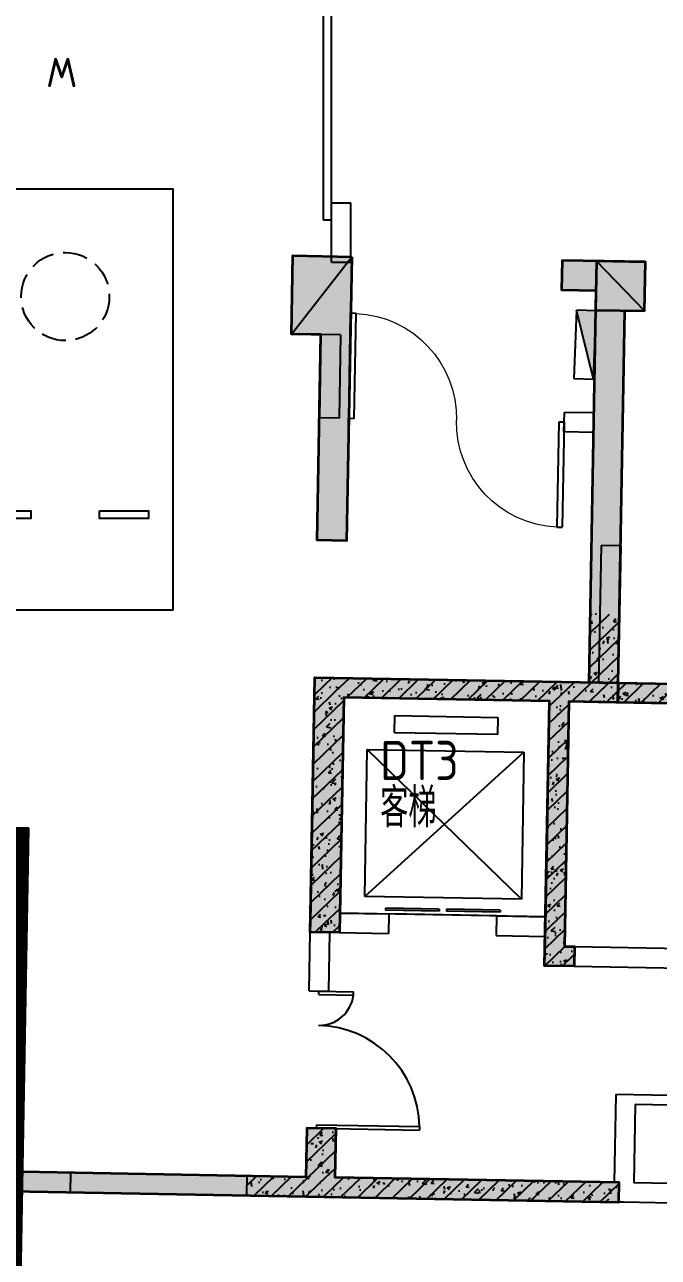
# Model space of a CAD drawing. Extents: x 512858 to 514372, y -232486 to -231710.
# Drawn here: x 512907.68 to 512914.15, y -232226.67 to -232214.09 of the extents above; entities that cross this region are included whole.
import ezdxf
from ezdxf.enums import TextEntityAlignment as Align

# ---------------------------------------------------------------- set-up
doc = ezdxf.new("R2010")
doc.units = 0
doc.header["$LTSCALE"] = 1000
for name, pattern in [('B1F_车位$0$__DASH', [0.35, 0.25, -0.1]), ('B1F_车位$0$DASH', [0.35, 0.25, -0.1]), ('DASH', [0.35, 0.25, -0.1])]:
    doc.linetypes.add(name, pattern=pattern)
doc.layers.get('0').update_dxf_attribs({"color": 252})
for name, color, linetype in [('1#HXT-B2$0$A-DOOR', 252, 'Continuous'), ('1#HXT-B2$0$A-FIRE-DOOR', 252, 'Continuous'), ('1#HXT-B2$0$A-PATT-COLU', 252, 'Continuous'), ('1#HXT-B2$0$A-STAIR', 252, 'Continuous'), ('1#HXT-B2$0$A-STR-CONC-B', 252, 'Continuous'), ('1#HXT-B2$0$A-WALL-S', 252, 'Continuous'), ('_0', 252, 'Continuous'), ('A-ANNO-HATC-PATT', 252, 'Continuous'), ('A-COLU-CONC', 252, 'Continuous'), ('A-DOOR-FIRE', 252, 'Continuous'), ('A-WALL-BLOK', 252, 'Continuous'), ('AA-WALL', 252, 'Continuous'), ('B1F_车位$0$A-PARK-W', 252, 'Continuous'), ('B1F_车位$0$AD-微型车位', 252, 'B1F_车位$0$DASH'), ('建-房间名称', 252, 'Continuous'), ('风井', 252, 'Continuous')]:
    doc.layers.add(name, color=color, linetype=linetype)
for name, color, linetype, lineweight in [('P-FIRE-FH', 252, 'Continuous', 25), ('s-colu-cons', 252, 'Continuous', 35), ('S-COLU-HATC', 252, 'Continuous', 25), ('S-WALL', 252, 'Continuous', 35), ('S-WALL-HATC', 252, 'Continuous', 25)]:
    doc.layers.add(name, color=color, linetype=linetype, lineweight=lineweight)
doc.styles.add('B1F_车位$0$CADReader_TextStyle', font='tssdeng.shx', dxfattribs={"height": 0.2, "bigfont": 'gbcbig.shx'})
doc.styles.add('邻里中心-雨水$0$STANDARD', font='GBENOR', dxfattribs={"bigfont": 'GBCBIG'})
pattern_1 = [(45, (0, 0), (-88.38834764831844, 88.38834764831844), []), (50, (0, 0), (358.6300913003767, -31.37606749129755), [37.5, -412.5]), (355, (0, 0), (-69.3756668065, 376.0960668500059), [30, -330]), (100.4514, (29.88584, -2.61467), (289.2546908570108, 344.7197710304768), [31.870095, -350.571056]), (46.1842, (0, 100), (533.6205243128222, -82.75950716450905), [56.25, -618.75]), (96.63560000000001, (44.4683725, 93.1033465), (467.3313527743517, 487.0589354502209), [47.805144, -525.8565]), (351.1842, (0, 100), (467.3309725668136, 487.0593004626623), [45, -495]), (21, (50, 75), (298.4535260592309, -201.3094453326694), [37.5, -412.5]), (325.9999999999999, (50, 75), (121.6576659607912, 362.5750225234264), [30, -330]), (71.4514, (74.8711165, 58.224197), (420.111314290745, 161.2652483549762), [31.870095, -350.571056]), (37.5, (0, 0), (6.079927658645312, 166.4469269156558), [0, -326, 0, -335, 0, -331.25]), (7.5, (0, 0), (131.5347687210743, 197.2058559411801), [0, -191, 0, -318.5, 0, -126.25]), (-32.5, (-111.5, 0), (266.9112180862045, -11.27743586718988), [0, -125, 0, -390, 0, -517.5]), (-42.50000000000001, (-161.5, 0), (291.5930846711931, 50.05249116615887), [0, -162.5, 0, -259, 0, -367.5])]

# ---------------------------------------------------------------- blocks, each defined once
blk = doc.blocks.new('A$C1A826BC4')
at = {"layer": 'S-WALL-HATC', "linetype": 'ByBlock'}
h = blk.add_hatch(dxfattribs=at)
h.set_pattern_fill('_U', color=256, scale=10, pattern_type=0)
h.set_pattern_definition([(0, (-538417.3459273987, -190730.0749926505), (1e-16, 10), [])])
h.paths.add_polyline_path([(24800.00487646752, -1700.011791872617), (24800.00174963975, -1390.011791883589), (23250.00640824402, -1390.03713774294), (23250.09287649544, -9699.724699086595), (20000.10071782616, -9699.758517587004), (20000.10071782593, -6199.758517392445), (15699.98758331465, -6199.758517392474), (15700.06950030988, -6699.746202414652), (9099.312148992207, -6699.888233570004), (9099.312148991972, -9699.871939888719), (2900.037094891421, -9699.871939888775), (2900.085113763111, -6699.845646244794), (2600.046656506951, -6700.020034563349), (2600.068311952171, -9999.939577398356), (9399.312148992207, -9999.939577398443), (9400.072622366482, -6999.811758462311), (16000.07262201072, -6999.743080739514), (16000.06741974631, -6499.800140616746), (19600.00940395764, -6499.800142500171), (19600.10383955832, -9999.762679847976), (23650.09321352385, -9999.723504708236), (23650.01293142955, -1700.030596789817)])
h.paths.add_polyline_path([(28053.59982448129, -6499.672312431532), (28049.99147232168, -1389.958647348103), (26099.99529176811, -1389.990534107725), (26099.99529176776, -1699.990534147946), (27750.20325348759, -1699.963549590117), (27753.60022322985, -6499.677177672158)])
h.paths.add_polyline_path([(29550.00892210228, -6499.648044431553), (34150.05661496707, -6499.573443202826), (34150.05351616174, -6199.635246307676), (29550.00602053932, -6199.679742104548)])
h.paths.add_polyline_path([(-7999.973161669215, -2600.009653148009), (-7599.956445822259, -2600.009653147979), (-7599.94424115622, -1390.014462482475), (-9099.98571876681, -1390.025032227713), (-9100.02369841095, 3999.985774115747), (-9000.041838908568, 3999.938448828674), (-9000.002375454991, 4499.985774115747), (-9500.047042232589, 4499.980570792775), (-11024.42276301072, 4499.980570792775), (-11019.0430007804, 4199.885100074928), (-9500.043919533957, 4199.885100074928), (-9499.98252631037, -1700.06548664454), (-7999.982526395703, -1700.049878070044)])
h.paths.add_polyline_path([(-7599.971575633623, -4100.00965314798), (-7999.957553094137, -4100.00965314801), (-7999.896159464144, -10000.00015043133), (-3699.988522815052, -10000.00015043127), (-3699.927658777102, -5200.043891266163), (2600.036813039565, -5200.04389126625), (2600.038771849941, -5498.533088433906), (2900.104344944353, -5498.358684355015), (2900.113921938115, -4900.026571270806), (-3999.853670409764, -4900.0983703768), (-4000.053234862629, -9700.00017773686), (-7499.993458389887, -9700.000177736772), (-7501.719821469625, -9500.060376125271), (-7600.026042859186, -9500.000150431413)])
h = blk.add_hatch(color=256, dxfattribs=at)
h.dxf.hatch_style = 1
edge = h.paths.add_edge_path()
edge.add_line((-500.023742272635, 4499.989590971353), (-500.023742272635, 4499.999823057413))
edge.add_line((41049.99502414267, -2699.998694709648), (41049.99502414267, -2699.998885000037))
h.paths.add_polyline_path([(27749.96263950691, -5100.065193449031), (34149.98966924578, -5099.986356164853), (34149.99646506692, -4899.98635636596), (31249.99646707287, -4900.028677491442), (31249.99768022832, -4399.996621151222), (30949.99768022797, -4399.996621151135), (30949.99681364128, -4900.05044931767), (28049.96263950656, -4899.970984425599), (28049.96263950656, -1700.075359644514), (27749.96263950691, -1700.075359644601)])
h = blk.add_hatch(color=256, dxfattribs=at)
h.dxf.hatch_style = 1
h.paths.add_polyline_path([(31249.97015318193, 4499.989590971265), (31249.97015318193, 1600.044441057398), (30949.97015318193, 1600.044441057456), (30949.97015318193, 3699.989591005811), (30849.970153225, 3699.98959101722), (30649.97015322535, 3699.98959101722), (30649.970153225, 4499.989590971265)], flags=17)
h = blk.add_hatch(color=256, dxfattribs=at)
h.dxf.hatch_style = 1
h.paths.add_polyline_path([(34250.02198682342, 4499.999823057413), (33400.02198682342, 4499.999823057326), (33400.02198682307, 4199.999823057355), (33750.02198682307, 4199.999823057355), (33750.02198682342, 200.0000000000873), (34050.02198682307, 200.0000000000291), (34050.02198682342, 3999.999823057326), (34250.02198682307, 3999.999823057413)])
h = blk.add_hatch(color=256, dxfattribs=at)
h.dxf.hatch_style = 1
h.paths.add_polyline_path([(35399.99498600001, 200.0014608728816), (35399.99498600001, 1000.000742807199), (35699.99498600001, 1000.000742807169), (35699.99498600001, 200.0014270814136), (36249.99375831138, 200.001334155415), (36249.99375831138, 0.0013341553567443), (34049.99445977727, 0.0015833667421248), (34049.99445977692, 200.0015833666839)])
h = blk.add_hatch(color=256, dxfattribs=at)
h.dxf.hatch_style = 1
h.paths.add_polyline_path([(33649.98980214295, -2699.998885000095), (33649.98980214272, -2499.998885000066), (33549.99771314302, -2499.998885000095), (33549.99771314302, 0), (34049.99445977692, 2.91038e-11), (34049.99445977727, 200.0000000000873), (30949.99771314266, 200.0000000000291), (30949.99771314301, -2400.014043999981), (31249.99771314266, -2400.01404400004), (31249.99771314266, 2.91038e-11), (33349.99771314266, 2.91038e-11), (33349.99771314266, -2699.998885000095)])
at = {"layer": 'S-WALL-HATC'}
h = blk.add_hatch(color=256, dxfattribs=at)
h.dxf.hatch_style = 1
h.paths.add_polyline_path([(26099.99529176787, -1700.010576396831), (26099.99256838055, -1390.008391255978), (28049.99381568877, -1389.98872248843), (28049.98929944087, -1700.012726714631)])
at = {"layer": 'S-WALL', "linetype": 'ByBlock', "lineweight": 35}
for points in [[(31249.97015318193, 4499.989590971265), (31249.97015318193, 1600.044441057398), (30949.97015318193, 1600.044441057456), (30949.97015318193, 3699.989591005811), (30849.970153225, 3699.98959101722), (30649.97015322535, 3699.98959101722), (30649.970153225, 4499.989590971265), (30649.970153225, 4499.989590971265), (30649.970153225, 4499.989590971265), (31249.97015318193, 4499.989590971265)], [(34250.02198682342, 4499.999823057413), (33400.02198682342, 4499.999823057326), (33400.02198682307, 4199.999823057355), (33750.02198682307, 4199.999823057355), (33750.02198682342, 200.0000000000873), (34050.02198682307, 200.0000000000291), (34050.02198682342, 3999.999823057326), (34250.02198682307, 3999.999823057413), (34250.02198682342, 4499.999823057413)]]:
    blk.add_lwpolyline(points, dxfattribs=at)
at = {"layer": 'S-WALL', "linetype": 'ByBlock'}
blk.add_lwpolyline([(35399.99498600001, 200.0014608728816), (35399.99498600001, 1000.000742807199), (35699.99498600001, 1000.000742807169), (35699.99498600001, 200.0014270814136), (36249.99375831138, 200.001334155415), (36249.99375831138, 0.0013341553567443), (34049.99445977727, 0.0015833667421248), (34049.99445977692, 200.0015833666839), (34049.99445977692, 200.0015833666839), (34049.99445977692, 200.0015833666839)], close=True, dxfattribs=at)
at = {"layer": 'S-WALL', "linetype": 'ByBlock', "lineweight": 35}
for points in [[(34049.99445977727, 200.0000000000873), (34049.99445977692, 2.91038e-11), (33549.99771314302, 0), (33549.99771314302, -2499.998885000095), (33649.98980214272, -2499.998885000037), (33649.98980214295, -2699.998885000125), (33349.99771314266, -2699.998885000095), (33349.99771314266, 2.91038e-11), (31249.99771314266, 2.91038e-11), (31249.99771314266, -2400.01404400004), (30949.99771314301, -2400.014043999981), (30949.99771314266, 200.0000000000291)], [(26099.99529176787, -1700.010576396831), (26099.99256838055, -1390.008391255978), (28049.99381568877, -1389.98872248843), (28049.98929944087, -1700.012726714631)], [(27749.96263950691, -5100.065193449031), (34149.98797029048, -5099.986356185662), (34149.99646506692, -4899.98635636596), (31249.99646707287, -4900.028677491442), (31249.99768022832, -4399.996621151222), (30949.99768022797, -4399.996621151135), (30949.99681364128, -4900.05044931767), (28049.96263950656, -4899.970984425599), (28049.96263950656, -1700.075359644514), (27749.96263950691, -1700.075359644601)]]:
    blk.add_lwpolyline(points, close=True, dxfattribs=at)
at = {"layer": 'S-WALL', "color": 5, "linetype": 'ByBlock'}
blk.add_lwpolyline([(28051.74957473553, -6200.01954969365), (27749.96265610924, -6200.023851415783), (27749.9952392492, -1700.075359644601), (26099.99529176776, -1699.990534147917), (26099.99529176811, -1389.990534107725), (28049.99381524825, -1390.018940540962)], close=True, dxfattribs=at)
blk = doc.blocks.new('1#HXT-B2$0$$DorLib2D$00000127')
at = {"color": 0}
for points in [[(-0.5333333333328483, 0.7948983154366971), (-0.5333333333328483, 0.690405644187237)], [(-0.0333333333328483, 0.7948983154366971), (-0.5333333333328483, 0.7948983154366971)], [(-0.0333333333328483, 0.690405644187237), (-0.5333333333328483, 0.690405644187237)], [(-0.0333333333328483, 0.7948983154366971), (-0.0333333333328483, 0.690405644187237)], [(0.5333333333328483, 0.7948983154366971), (0.0333333333328483, 0.7948983154366971)], [(0.0333333333328483, 0.7948983154366971), (0.0333333333328483, 0.690405644187237)], [(0.5333333333328483, 0.690405644187237), (0.0333333333328483, 0.690405644187237)], [(0.5333333333328483, 0.7948983154366971), (0.5333333333328483, 0.690405644187237)], [(0.5, 0.4999999999999858), (-0.5, 0.4999999999999858)]]:
    blk.add_lwpolyline(points, dxfattribs=at)
blk = doc.blocks.new('1#HXT-B2$0$$DorLib2D$00000225')
at = {"color": 0}
for p, q in [((0.4750000000000032, -0.0014478852985498), (0.4750000000000032, 0.7521225008925327)), ((0.4750000000000032, 0.7521225008925327), (0.5000000000000036, 0.7521225008925363)), ((0.5000000000000036, -0.0014478852985498), (0.5000000000000036, 0.7521225008925363)), ((-0.4999999999999982, -3.6e-15), (-0.5, 0.252035990386009)), ((-0.4750000000000014, 0.252035990386009), (-0.5, 0.252035990386009)), ((-0.4749999999999996, -3.6e-15), (-0.4750000000000014, 0.252035990386009)), ((-0.4749999999999996, -3.6e-15), (-0.4999999999999947, -3.6e-15)), ((0.4750000000000032, -0.0014478852985498), (0.4999999999999929, -0.0014478852985498))]:
    blk.add_line(p, q, dxfattribs=at)
for centre, radius, start, end in [((0.5046168020419071, -0.0019208093578129), 0.7546247204382253, 92.24926861260724, 179.7237749158362), ((-0.5007908120542499, 0.0025725639174823), 0.2507930763238999, 359.7898704778746, 84.09743784757413)]:
    blk.add_arc(centre, radius, start, end, dxfattribs=at)
blk = doc.blocks.new('1#HXT-B2')
at = {"layer": '1#HXT-B2$0$A-PATT-COLU'}
h = blk.add_hatch(dxfattribs=at)
h.set_pattern_fill('钢筋混凝土', color=256, scale=50, style=0)
h.set_pattern_definition(pattern_1)
h.paths.add_polyline_path([(-118206.9752885645, -998570.9151488371), (-118506.9752885645, -998570.9151488371), (-118506.9752885645, -999270.913841226), (-118373.6419552311, -999337.5805078926), (-118206.9752885645, -999270.913841226)], flags=17)
h = blk.add_hatch(dxfattribs=at)
h.set_pattern_fill('钢筋混凝土', color=256, scale=50, style=0)
h.set_pattern_definition(pattern_1)
h.paths.add_polyline_path([(-121156.9727387242, -999370.9138412258), (-121006.9727387242, -999470.9138412258), (-118906.9750723604, -999470.9138412256), (-118806.9750723604, -999404.247174559), (-118806.9750723604, -999270.9138412256), (-121306.9727387242, -999270.9138412258)], flags=17)
h = blk.add_hatch(dxfattribs=at)
h.set_pattern_fill('钢筋混凝土', color=256, scale=50, style=0)
h.set_pattern_definition(pattern_1)
h.paths.add_polyline_path([(-121156.9727387242, -999370.9138412258), (-121306.9727387242, -999270.9138412258), (-121306.9727387244, -1001770.913841226), (-121156.9727387244, -1001770.913841226), (-121006.9727387244, -1001770.913841226), (-121006.9727387242, -999470.9138412258)], flags=17)
h = blk.add_hatch(dxfattribs=at)
h.set_pattern_fill('钢筋混凝土', color=256, scale=50, style=0)
h.set_pattern_definition(pattern_1)
h.paths.add_polyline_path([(-118806.9750723604, -999404.247174559), (-118706.9750723604, -999470.9138412258), (-118406.9752885645, -999470.913841226), (-118373.6419552311, -999337.5805078926), (-118506.9752885645, -999270.9138412258), (-118806.9750723603, -999270.9138412256)], flags=17)
h = blk.add_hatch(dxfattribs=at)
h.set_pattern_fill('钢筋混凝土', color=256, scale=50, style=0)
h.set_pattern_definition(pattern_1)
h.paths.add_polyline_path([(-118373.6419552311, -999337.5805078926), (-118406.9752885645, -999470.913841226), (-116656.9783406487, -999470.913841226), (-116690.311673982, -999337.5805078926), (-116856.9783406487, -999270.913841226), (-118206.9752885645, -999270.913841226)], flags=17)
h = blk.add_hatch(dxfattribs=at)
h.set_pattern_fill('钢筋混凝土', color=256, scale=50, style=0)
h.set_pattern_definition(pattern_1)
h.paths.add_polyline_path([(-118806.9750723604, -999404.247174559), (-118906.9750723604, -999470.9138412256), (-118906.9750723602, -1001770.913841226), (-118806.9750723602, -1001770.913841226), (-118706.9750723602, -1001770.913841226), (-118706.9750723604, -999470.9138412256)], flags=17)
h = blk.add_hatch(dxfattribs=at)
h.set_pattern_fill('钢筋混凝土', color=256, scale=50, style=0)
h.set_pattern_definition(pattern_1)
h.paths.add_polyline_path([(-121156.9727387244, -1001770.913841226), (-121306.9727387244, -1001770.913841226), (-121306.9727387242, -1001870.913841226), (-121006.9727387242, -1001870.913841226), (-121006.9727387244, -1001770.913841226)], flags=17)
h = blk.add_hatch(dxfattribs=at)
h.set_pattern_fill('钢筋混凝土', color=256, scale=50, style=0)
h.set_pattern_definition(pattern_1)
h.paths.add_polyline_path([(-118806.9750723602, -1001770.913841226), (-118906.9750723602, -1001770.913841226), (-118906.9750723602, -1002170.912752286), (-118806.9750723602, -1002070.912752286), (-118706.9750723602, -1001970.912752286), (-118706.9750723602, -1001770.913841226)], flags=17)
h = blk.add_hatch(dxfattribs=at)
h.set_pattern_fill('钢筋混凝土', color=256, scale=50, style=0)
h.set_pattern_definition(pattern_1)
h.paths.add_polyline_path([(-118806.9750723602, -1002070.912752286), (-118906.9750723602, -1002170.912752286), (-118606.9750723603, -1002170.912752286), (-118606.9750723602, -1001970.912752286), (-118706.9750723602, -1001970.912752286)], flags=17)
h = blk.add_hatch(dxfattribs=at)
h.set_pattern_fill('钢筋混凝土', color=256, scale=50, style=0)
h.set_pattern_definition(pattern_1)
h.paths.add_polyline_path([(-121006.9752885647, -1003870.913841226), (-121306.9752885647, -1003870.913841226), (-121306.9752885647, -1004370.913841226), (-121140.308621898, -1004437.580507893), (-121006.9752885647, -1004370.913841226)], flags=17)
h = blk.add_hatch(dxfattribs=at)
h.set_pattern_fill('钢筋混凝土', color=256, scale=50, style=0)
h.set_pattern_definition(pattern_1)
h.paths.add_polyline_path([(-121906.9750723602, -1004370.913841226), (-121906.9750723602, -1004570.913841226), (-121106.9752885647, -1004570.913841226), (-121140.308621898, -1004437.580507893), (-121306.9752885647, -1004370.913841226)], flags=17)
h = blk.add_hatch(dxfattribs=at)
h.set_pattern_fill('钢筋混凝土', color=256, scale=50, style=0)
h.set_pattern_definition(pattern_1)
h.paths.add_polyline_path([(-121140.308621898, -1004437.580507893), (-121106.9752885647, -1004570.913841226), (-118106.9750723602, -1004570.913841226), (-118106.9750723602, -1004370.913841226), (-121006.9752885647, -1004370.913841226)], flags=17)
at = {"layer": '1#HXT-B2$0$A-STAIR'}
for p, q in [((-120481.9733221331, -999820.9138412254), (-120481.973322133, -999645.913841225)), ((-120481.973322133, -999645.913841225), (-119431.974488961, -999645.913841225)), ((-119431.974488961, -999645.913841225), (-119431.974488961, -999820.9138412254)), ((-119431.974488961, -999820.9138412254), (-120481.9733221331, -999820.9138412254)), ((-120756.9739055452, -1001495.91384123), (-120756.9739055452, -999995.9138412264)), ((-120756.9739055452, -999995.9138412264), (-119156.9739055418, -999995.9138412264)), ((-119156.9739055418, -999995.9138412264), (-120756.9739055452, -1001495.91384123)), ((-119156.9739055419, -1001495.91384123), (-120756.9739055452, -999995.9138412264)), ((-119156.9739055418, -999995.9138412264), (-119156.9739055419, -1001495.91384123)), ((-119156.9739055419, -1001495.91384123), (-120756.9739055452, -1001495.91384123))]:
    blk.add_line(p, q, dxfattribs=at)
at = {"layer": '1#HXT-B2$0$A-STR-CONC-B'}
for p, q in [((-118506.9752885645, -998570.9151488371), (-118506.9752885645, -999270.913841226)), ((-118206.9752885645, -998570.9151488371), (-118206.9752885645, -999270.913841226)), ((-121306.9727387242, -999270.9138412258), (-118806.9750723604, -999270.9138412256)), ((-121306.9727387242, -999270.9138412258), (-121306.9727387244, -1001770.913841226)), ((-118806.9750723603, -999270.9138412256), (-118506.9752885645, -999270.9138412258)), ((-118206.9752885645, -999270.913841226), (-116856.9783406487, -999270.913841226)), ((-121006.9727387242, -999470.9138412258), (-118906.9750723604, -999470.9138412256)), ((-121006.9727387242, -999470.9138412258), (-121006.9727387244, -1001770.913841226)), ((-118906.9750723604, -999470.9138412256), (-118906.9750723602, -1001770.913841226)), ((-118706.9750723604, -999470.9138412256), (-118706.9750723602, -1001770.913841226)), ((-118706.9750723604, -999470.9138412258), (-118406.9752885645, -999470.913841226)), ((-118406.9752885645, -999470.913841226), (-116656.9783406487, -999470.913841226)), ((-121306.9727387244, -1001770.913841226), (-121306.9727387242, -1001870.913841226)), ((-121006.9727387244, -1001770.913841226), (-121006.9727387242, -1001870.913841226)), ((-118906.9750723602, -1001770.913841226), (-118906.9750723602, -1002170.912752286)), ((-118706.9750723602, -1001770.913841226), (-118706.9750723602, -1001970.912752286)), ((-121006.9727387242, -1001870.913841226), (-121306.9727387242, -1001870.913841226)), ((-118706.9750723602, -1001970.912752286), (-118606.9750723602, -1001970.912752286)), ((-118606.9750723602, -1001970.912752286), (-118606.9750723603, -1002170.912752286)), ((-118906.9750723602, -1002170.912752286), (-118606.9750723603, -1002170.912752286)), ((-121306.9752885647, -1003870.913841226), (-121306.9752885647, -1004370.913841226)), ((-121006.9752885647, -1003870.913841226), (-121306.9752885647, -1003870.913841226)), ((-121006.9752885647, -1003870.913841226), (-121006.9752885647, -1004370.913841226)), ((-121906.9750723602, -1004370.913841226), (-121306.9752885647, -1004370.913841226)), ((-121006.9752885647, -1004370.913841226), (-118106.9750723602, -1004370.913841226)), ((-118106.9750723602, -1004370.913841226), (-118106.9750723602, -1004570.913841226)), ((-121906.9750723602, -1004570.913841226), (-121106.9752885647, -1004570.913841226)), ((-121106.9752885647, -1004570.913841226), (-118106.9750723602, -1004570.913841226))]:
    blk.add_line(p, q, dxfattribs=at)
at = {"layer": '1#HXT-B2$0$A-WALL-S'}
for p, q in [((-121006.9727387244, -1001670.913841226), (-120506.9739055434, -1001670.913841226)), ((-119406.9739055434, -1001670.913841226), (-118906.9750723602, -1001670.913841226)), ((-121306.9695135262, -1002470.913841226), (-121306.9695135262, -1001870.913841226)), ((-121306.9695135262, -1001870.913841226), (-121106.9695135262, -1001870.913841226)), ((-121106.9695135262, -1002470.913841226), (-121106.9695135262, -1001870.913841226)), ((-121006.9727387242, -1001870.913841226), (-120506.9739055434, -1001870.913841226)), ((-119406.9739055434, -1001870.913841226), (-118906.9750723602, -1001870.913841226)), ((-118606.9750723602, -1001970.912752286), (-117506.9752885646, -1001970.912752286)), ((-118606.9750723603, -1002170.912752286), (-117506.9752885646, -1002170.912752286)), ((-118156.9755047237, -1003470.916373814), (-118156.9755047236, -1004370.913841226)), ((-114856.9755047296, -1003470.916373801), (-118156.9755047237, -1003470.916373814)), ((-117956.9755047237, -1003570.916373813), (-117956.9755047236, -1004370.913841226)), ((-114856.9755047292, -1003570.916373801), (-117956.9755047237, -1003570.916373813)), ((-121306.9695135261, -1003870.914018125), (-121306.9695135261, -1003870.913841226)), ((-121306.9695135261, -1003870.914018125), (-121106.9695135261, -1003870.914018125)), ((-121106.9695135261, -1003870.914018125), (-121106.9695135261, -1003870.913841226)), ((-113906.9755047293, -1004370.913841226), (-117956.9755047236, -1004370.913841226)), ((-118056.9755047237, -1004570.913841226), (-118106.9750723602, -1004570.913841226)), ((-113906.9755047292, -1004570.913841226), (-118056.9755047237, -1004570.913841226))]:
    blk.add_line(p, q, dxfattribs=at)
for points in [[(-120506.9739055434, -1001670.913841226), (-120506.9739055434, -1001870.913841226)], [(-119406.9739055434, -1001670.913841226), (-119406.9739055434, -1001870.913841226)], [(-121306.9695135262, -1002470.913841226), (-121106.9695135262, -1002470.913841226)], [(-121306.9695135261, -1003870.913841226), (-121106.9695135261, -1003870.913841226)]]:
    blk.add_lwpolyline(points, dxfattribs=at)
at = {"layer": '1#HXT-B2$0$A-DOOR', "xscale": 1100, "yscale": 200, "zscale": 200}
blk.add_blockref('1#HXT-B2$0$$DorLib2D$00000127', (-119956.9739055434, -1001770.913841226), dxfattribs=at)
at = {"layer": '1#HXT-B2$0$A-FIRE-DOOR', "xscale": -1400, "yscale": -1400, "zscale": 200, "rotation": 90.00000000000334}
blk.add_blockref('1#HXT-B2$0$$DorLib2D$00000225', (-121206.9695135261, -1003170.913841226), dxfattribs=at)
blk = doc.blocks.new('地下二层墙柱')
at = {"layer": 'S-COLU-HATC'}
blk.add_hatch(color=256, dxfattribs=at).paths.add_polyline_path([(1817852.774889793, 572495.2177744582), (1817861.731723965, 572995.1375431428), (1817361.811955281, 573004.0943773147), (1817352.855121109, 572504.1746086301)])
at = {"linetype": 'ByBlock'}
for p, q in [((1814248.083759857, 572259.7210924949), (1814862.319636454, 573048.8435720729)), ((1817852.774889793, 572495.2177744582), (1817361.803530944, 573003.6241785239))]:
    blk.add_line(p, q, dxfattribs=at)
at = {"layer": 's-colu-cons'}
blk.add_lwpolyline([(1817852.774889793, 572495.2177744582), (1817861.731723965, 572995.1375431428), (1817361.811955281, 573004.0943773147), (1817352.855121109, 572504.1746086301)], close=True, dxfattribs=at)
blk = doc.blocks.new('$TwtSys$00000434')
for p, q in [((-0.5, 0.5), (-0.5, -0.5)), ((-0.5, -0.5), (0.5, 0.5)), ((0.5, 0.5), (-0.5, 0.5)), ((0.5, -0.5), (0.5, 0.5)), ((-0.5, -0.5), (0.5, -0.5))]:
    blk.add_line(p, q)
blk.add_solid([(0.5, -0.5), (0.5, 0.5), (-0.5, -0.5)])
blk = doc.blocks.new('A$C2B566C6E')
at = {"layer": 'P-FIRE-FH', "xscale": 699.9999999999999, "yscale": 199.9999999999999, "zscale": 699.9999999999999, "rotation": 87.94706438814377}
blk.add_blockref('$TwtSys$00000434', (44850.52807257721, -38516.52617130155), dxfattribs=at)
blk = doc.blocks.new('B1F_车位$0$A$C7DEF2C06')
at = {"layer": 'B1F_车位$0$A-PARK-W', "ltscale": 1000}
for points in [[(-1100.000007629395, 4300), (1099.999992370605, 4300), (1099.999992370605, 0), (-1100.000007629395, 0)], [(-850.0000152587891, 1013.545161247253), (-350.0000076293945, 1013.545161247253), (-350.0000076293945, 933.5451612472534), (-850.0000076293945, 933.5451622009277)], [(349.9999923706055, 1013.545162200928), (849.9999923706055, 1013.545162200928), (849.9999923706055, 933.5451622009277), (349.9999923706055, 933.5451612472534)]]:
    blk.add_lwpolyline(points, close=True, dxfattribs=at)
at = {"layer": 'B1F_车位$0$A-PARK-W', "linetype": 'B1F_车位$0$__DASH'}
blk.add_circle((-7.6293945312e-06, 3200), 449.9999999999999, dxfattribs=at)
at = {"layer": 'B1F_车位$0$A-PARK-W', "style": 'B1F_车位$0$CADReader_TextStyle'}
blk.add_text('W', height=299.9999999999999, rotation=180, dxfattribs=at).set_placement((123.4111938476562, 5727.089138031006), align=Align.BOTTOM_LEFT)
blk = doc.blocks.new('B1F_车位$0$微型车停车位')
at = {"layer": 'B1F_车位$0$A-PARK-W', "ltscale": 1000, "extrusion": (2.154753655893724e-06, 3.684343053156277e-06, -0.9999999999908914), "rotation": 179.999998871306}
blk.add_blockref('B1F_车位$0$A$C7DEF2C06', (-0.0002601499170256, 4299.998865311438), dxfattribs=at)
blk = doc.blocks.new('$DorLib2D$00000126')
at = {"color": 0, "linetype": 'Continuous'}
for p, q in [((-0.5319999999956053, 0.5), (-0.5319999999956053, 0.900000000000091)), ((0.5320000000047003, 0.900000000000091), (0.5320000000047003, 0.5000000000002274))]:
    blk.add_line(p, q, dxfattribs=at)
at = {"color": 0, "linetype": 'DASH'}
for p, q in [((-0.5319999999956053, 0.900000000000091), (0.5320000000047003, 0.900000000000091)), ((-0.5319999999956053, 0.5), (0.5320000000047003, 0.5000000000002274))]:
    blk.add_line(p, q, dxfattribs=at)
blk = doc.blocks.new('$DorLib2D$00000001')
for p, q in [((0.45, 0.9750000000000001), (0.5000000000000002, 0.9750000000000001)), ((0.45, 0), (0.45, 0.9750000000000001)), ((0.5, 0), (0.5, 0.9750000000000001)), ((0.5, 0), (0.45, 0))]:
    blk.add_line(p, q)
at = {"lineweight": 13}
blk.add_arc((0.475, 0), 0.975, 91.4692835813538, 180, dxfattribs=at)

msp = doc.modelspace()

# ---------------------------------------------------------------- hatches: boundary and pattern name
at = {"layer": 'A-ANNO-HATC-PATT'}
msp.add_hatch(color=252, dxfattribs=at).paths.add_polyline_path([(512913.5194487789, -232216.5044188124), (512913.5104919448, -232217.0043385811), (512914.0104117134, -232217.0132954153), (512914.0193685477, -232216.5133756466)], flags=17)

# ---------------------------------------------------------------- linework, layer by layer
at = {"layer": 'A-COLU-CONC', "color": 252}
msp.add_lwpolyline([(512913.5104919448, -232217.0043385811), (512914.0104117134, -232217.0132954153), (512914.0193685477, -232216.5133756466), (512913.5194487789, -232216.5044188124)], close=True, dxfattribs=at)
at = {"layer": 'A-WALL-BLOK', "color": 252}
for p, q in [((512910.8120975745, -232216.5152812458), (512910.8120975745, -232215.9087050426)), ((512911.0120975745, -232216.5152812458), (512911.0120975745, -232215.9087050426)), ((512910.8120975745, -232216.5152812458), (512911.0120975745, -232216.5152812458)), ((512910.7057333699, -232217.2535805895), (512910.6902975299, -232218.103386902)), ((512910.9057003851, -232217.2572127805), (512910.7057333699, -232217.2535805895)), ((512910.9057003851, -232217.2572127805), (512910.8902645451, -232218.107019093)), ((512910.9882065366, -232218.2087651872), (512910.9917892703, -232218.0087972797)), ((512913.4913818688, -232218.0535813388), (512913.1914362524, -232218.0482073502)), ((512913.4877991351, -232218.2535492463), (512913.4913818688, -232218.0535813388)), ((512910.8902645451, -232218.107019093), (512910.6902975299, -232218.103386902)), ((512913.4877991351, -232218.2535492463), (512913.1878535188, -232218.2481752577)), ((512913.5671830218, -232219.4051546507), (512913.541880749, -232220.8049444513)), ((512913.7671503564, -232219.4087692135), (512913.5671830218, -232219.4051546507)), ((512913.7671503564, -232219.4087692135), (512913.7418480837, -232220.808559014)), ((512913.7418480837, -232220.808559014), (512913.541880749, -232220.8049444513)), ((512908.1481109808, -232226.0093306723), (512908.1514448109, -232225.8093584603)), ((512909.9511961145, -232225.8393629551), (512908.1514448109, -232225.8093584603)), ((512909.9478622844, -232226.0393351671), (512909.9511961145, -232225.8393629551)), ((512909.9478622844, -232226.0393351671), (512908.1481109808, -232226.0093306723))]:
    msp.add_line(p, q, dxfattribs=at)
for points in [[(512910.8120975745, -232215.9087050426), (512911.0120975745, -232215.9087050426)], [(512910.9882065366, -232218.2087651872), (512910.9917892703, -232218.0087972797)], [(512913.1878535188, -232218.2481752577), (512913.1914362524, -232218.0482073502)]]:
    msp.add_lwpolyline(points, dxfattribs=at)
at = {"layer": 'AA-WALL', "color": 252}
msp.add_line((512913.1417372678, -232220.797929519), (512915.1914046819, -232220.8346524441), dxfattribs=at)
msp.add_lwpolyline([(512910.9388916647, -232220.9584885469), (512913.0385546939, -232220.9961072104), (512912.999148341, -232223.1957542993), (512910.8994853126, -232223.1581355956)], close=True, dxfattribs=at)
msp.add_lwpolyline([(512910.9388916647, -232220.9584885469), (512913.0385546939, -232220.9961072104), (512912.999148341, -232223.1957542993), (512910.8994853126, -232223.1581355956)], close=True, dxfattribs=at)

# ---------------------------------------------------------------- block references
at = {"color": 252, "xscale": 0.001, "yscale": 0.001, "zscale": 0.001}
msp.add_blockref('地下二层墙柱', (511096.1576368237, -232789.5085131897), dxfattribs=at)
at = {"layer": '_0', "color": 252, "xscale": 0.001, "yscale": 0.001, "zscale": 0.001}
msp.add_blockref('A$C2B566C6E', (512868.5520050012, -232178.8408226774), dxfattribs=at)
at = {"layer": 'A-DOOR-FIRE', "color": 252, "zscale": 0.2}
for name, p, xscale, yscale, rotation in [('$DorLib2D$00000126', (512910.9120975745, -232213.1587050426), 5.5, 0.2, 90), ('$DorLib2D$00000001', (512911.5399096489, -232218.118633751), 1.1, -1.1, 178.9735675019521), ('$DorLib2D$00000001', (512912.63973314, -232218.1383387863), -1.1, 1.1, 178.9735675019521)]:
    msp.add_blockref(name, p, dxfattribs=dict(at, xscale=xscale, yscale=yscale, rotation=rotation))
at = {"layer": 'B1F_车位$0$AD-微型车位', "color": 252, "extrusion": (2.154753657797612e-06, -3.684343052042807e-06, -0.9999999999908914), "xscale": 0.001, "yscale": 0.001, "zscale": 0.001, "rotation": 180}
msp.add_blockref('B1F_车位$0$微型车停车位', (-512908.0946798847, -232215.7658182292, 1.960749821828083), dxfattribs=at)
at = {"layer": '风井', "color": 252, "xscale": 0.001, "yscale": 0.001, "zscale": 0.001}
for name, p, rotation in [('A$C1A826BC4', (512879.6939561731, -232220.3985647196, -3.8868127488e-06), 358.9735741809012), ('1#HXT-B2', (513049.8358561783, -231223.8163932789), 358.9732704377801)]:
    msp.add_blockref(name, p, dxfattribs=dict(at, rotation=rotation))

# ---------------------------------------------------------------- texts
at = {"layer": '建-房间名称', "color": 252, "style": '邻里中心-雨水$0$STANDARD'}
for s, p in [('DT3', (512911.3105238846, -232221.8006580579, -3.150431e-09)), ('客梯', (512911.3105238846, -232222.2840139387, -3.150431e-09))]:
    msp.add_text(s, height=0.4, dxfattribs=at).set_placement(p)

doc.saveas('drawing.dxf')
